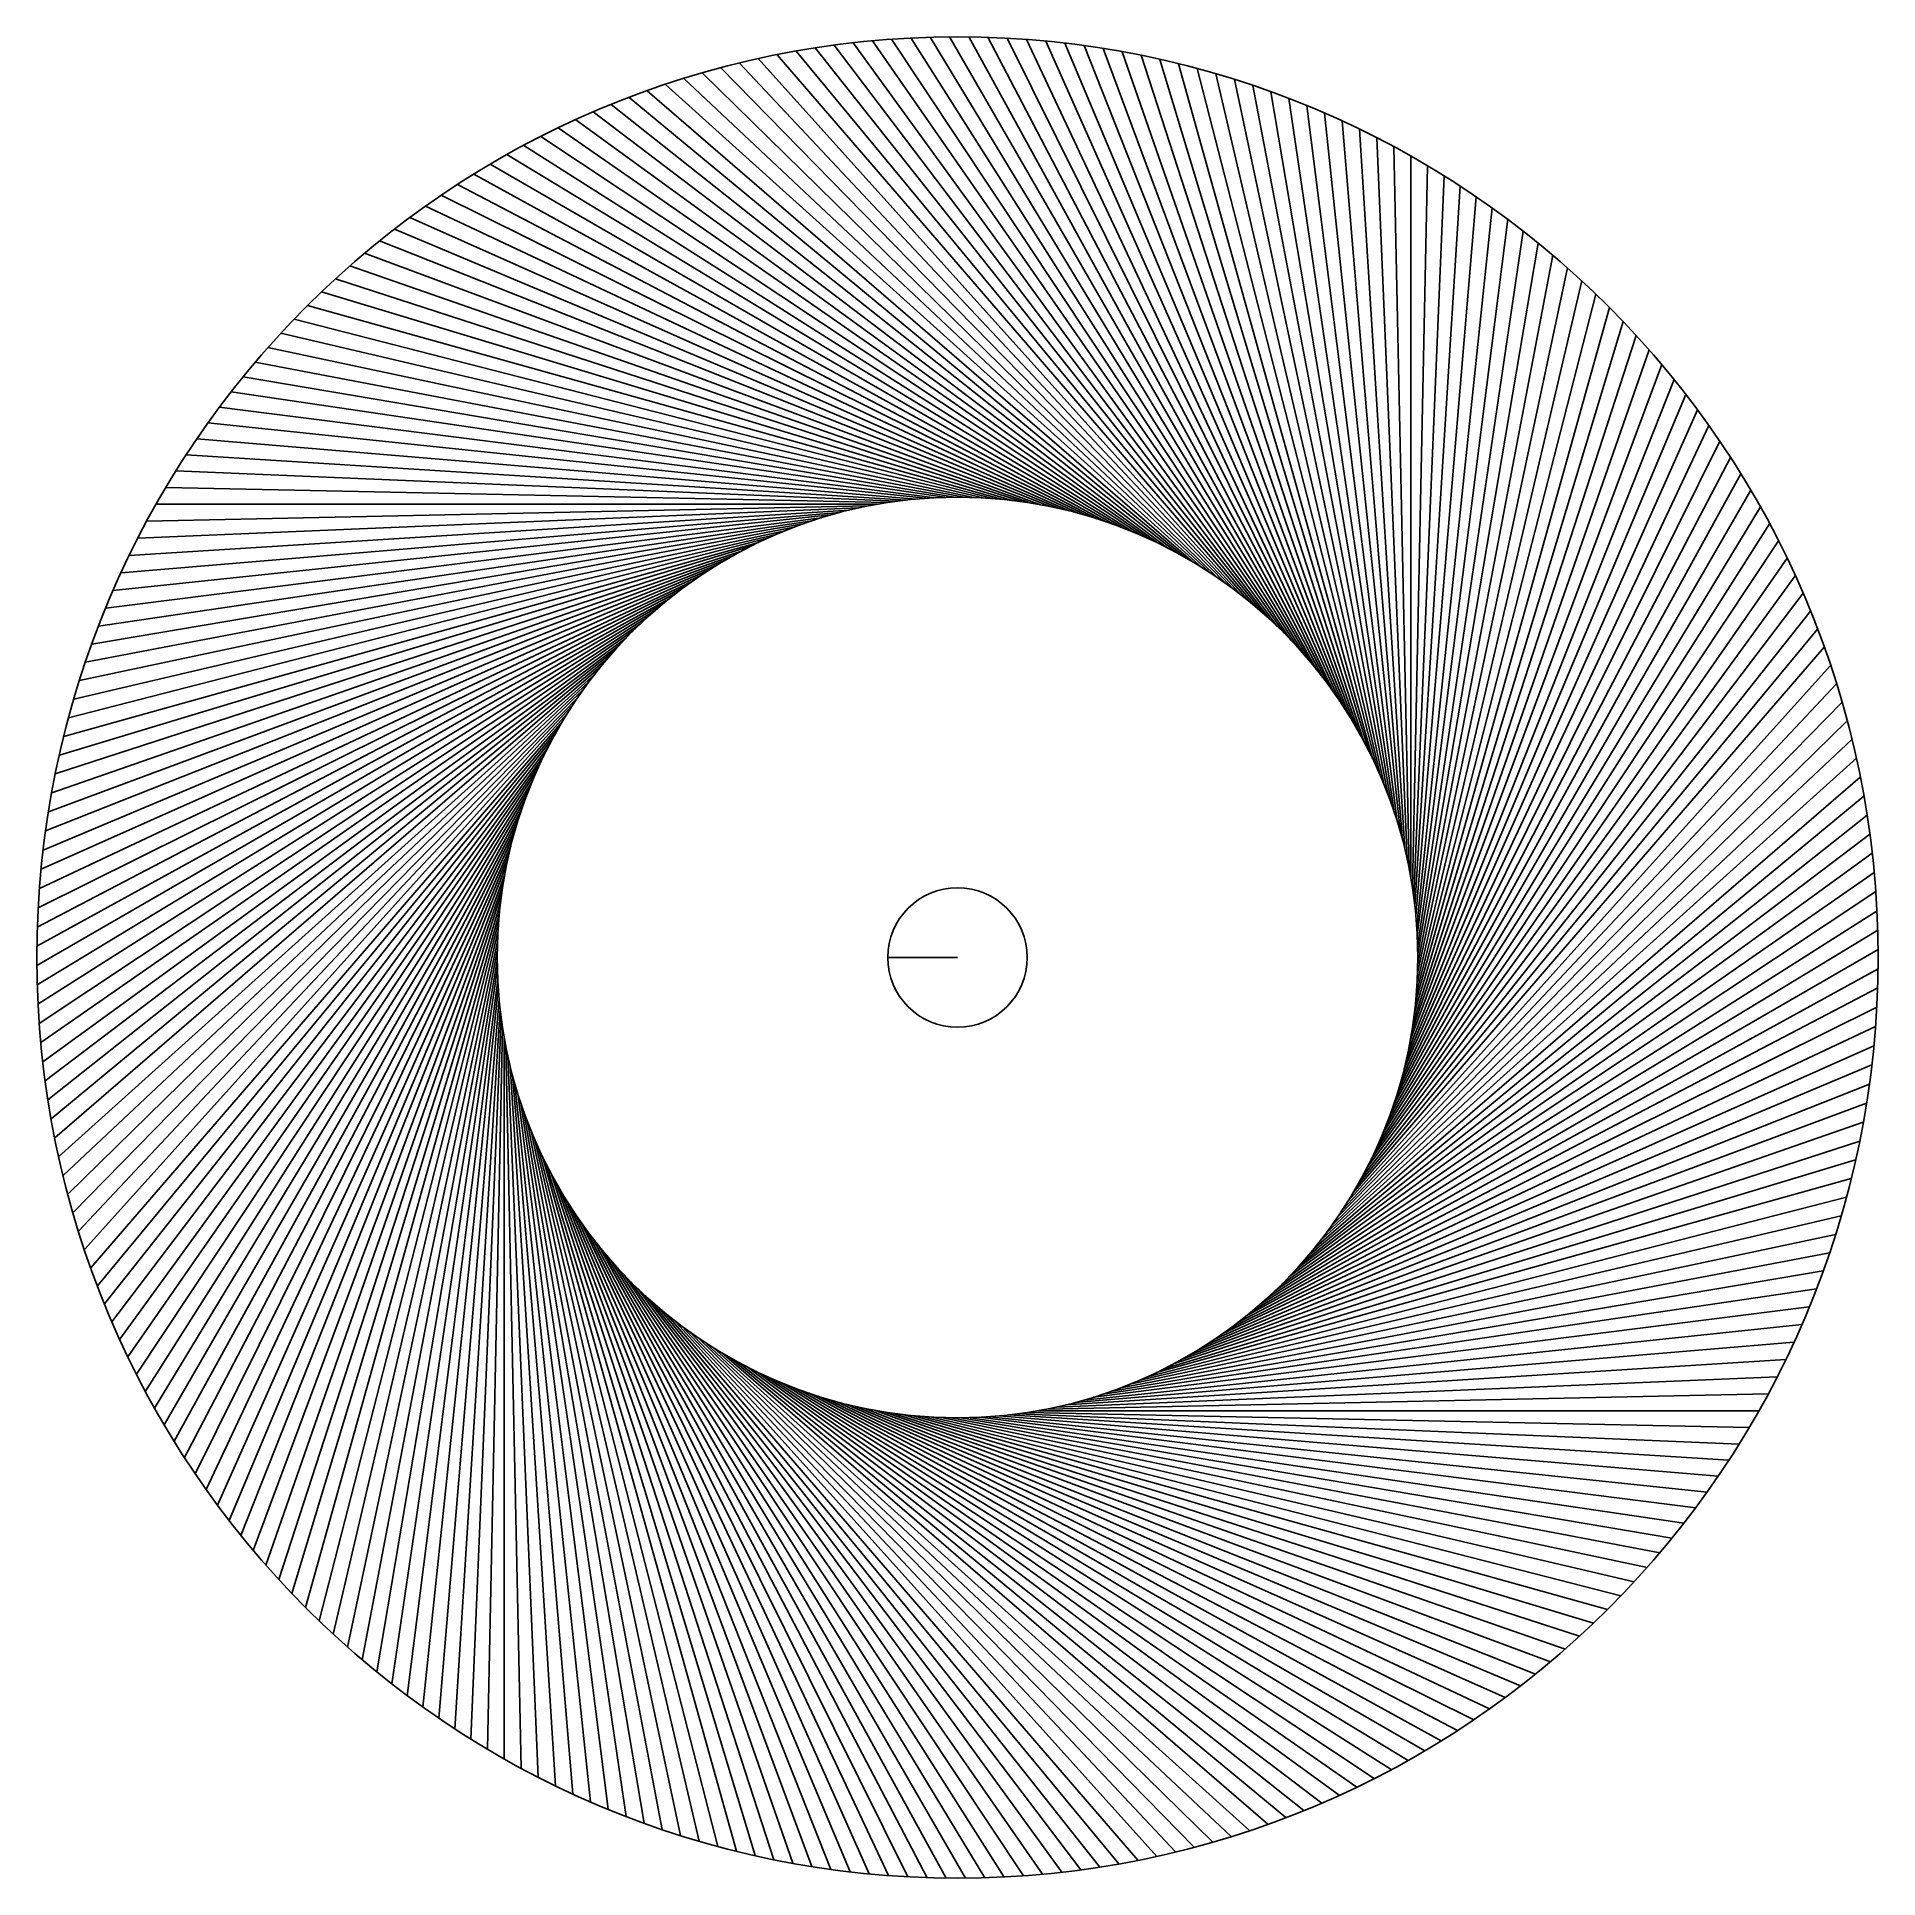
# Model space of a CAD drawing. Header units: millimetres. Extents: x -33 to 33, y -33 to 33.
import ezdxf

# ---------------------------------------------------------------- set-up
doc = ezdxf.new("R2010")
doc.units = ezdxf.units.MM

msp = doc.modelspace()

# ---------------------------------------------------------------- linework, layer by layer
for p, q in [((10.428, 12.787), (-6.467, 32.36)), ((10.694, 12.565), (-5.788, 32.488)), ((10.955, 12.339), (-5.106, 32.603)), ((11.211, 12.107), (-4.422, 32.702)), ((11.462, 11.869), (-3.736, 32.788)), ((11.708, 11.626), (-3.049, 32.859)), ((11.949, 11.379), (-2.36, 32.915)), ((12.185, 11.126), (-1.67, 32.958)), ((12.415, 10.868), (-0.98, 32.985)), ((12.64, 10.606), (-0.289, 32.999)), ((12.859, 10.339), (0.402, 32.998)), ((13.073, 10.067), (1.093, 32.982)), ((13.281, 9.791), (1.784, 32.952)), ((13.483, 9.511), (2.474, 32.907)), ((13.679, 9.227), (3.162, 32.848)), ((13.869, 8.938), (3.849, 32.775)), ((14.053, 8.646), (4.535, 32.687)), ((14.231, 8.35), (5.218, 32.585)), ((14.403, 8.05), (5.9, 32.468)), ((9.322, 13.614), (-9.152, 31.706)), ((9.605, 13.416), (-8.486, 31.89)), ((9.884, 13.212), (-7.816, 32.061)), ((10.158, 13.002), (-7.143, 32.218)), ((14.569, 7.746), (6.578, 32.338)), ((14.728, 7.439), (7.254, 32.193)), ((14.88, 7.129), (7.927, 32.034)), ((15.026, 6.816), (8.596, 31.861)), ((8.449, 14.173), (-11.125, 31.068)), ((8.744, 13.993), (-10.472, 31.294)), ((9.035, 13.807), (-9.814, 31.507)), ((15.166, 6.5), (9.261, 31.674)), ((15.299, 6.181), (9.923, 31.473)), ((15.425, 5.859), (10.58, 31.258)), ((15.544, 5.535), (11.232, 31.03)), ((7.848, 14.514), (-12.416, 30.575)), ((8.15, 14.347), (-11.773, 30.828)), ((15.656, 5.208), (11.879, 30.788)), ((15.762, 4.879), (12.521, 30.532)), ((6.921, 14.978), (-14.311, 29.735)), ((7.233, 14.83), (-13.686, 30.028)), ((7.542, 14.675), (-13.054, 30.308)), ((15.861, 4.548), (13.158, 30.263)), ((15.953, 4.215), (13.789, 29.981)), ((6.288, 15.255), (-15.544, 29.11)), ((6.606, 15.12), (-14.931, 29.429)), ((16.037, 3.88), (14.414, 29.686)), ((16.115, 3.543), (15.032, 29.377)), ((16.186, 3.205), (15.644, 29.056)), ((5.643, 15.505), (-16.749, 28.433)), ((5.967, 15.383), (-16.15, 28.778)), ((16.249, 2.865), (16.249, 28.722)), ((5.317, 15.62), (-17.341, 28.076)), ((16.306, 2.524), (16.847, 28.376)), ((16.355, 2.182), (17.438, 28.016)), ((4.659, 15.829), (-18.502, 27.326)), ((4.989, 15.728), (-17.925, 27.707)), ((16.397, 1.839), (18.021, 27.645)), ((16.432, 1.495), (18.596, 27.262)), ((3.992, 16.01), (-19.63, 26.527)), ((4.326, 15.923), (-19.07, 26.932)), ((16.46, 1.151), (19.163, 26.866)), ((16.48, 0.806), (19.721, 26.459)), ((3.656, 16.09), (-20.181, 26.11)), ((16.494, 0.461), (20.271, 26.04)), ((2.979, 16.229), (-21.257, 25.242)), ((3.318, 16.163), (-20.723, 25.682)), ((16.498, -0.23), (21.343, 25.169)), ((16.5, 0.115), (20.812, 25.61)), ((2.638, 16.288), (-21.781, 24.791)), ((16.49, -0.576), (21.866, 24.716)), ((1.954, 16.384), (-22.8, 23.857)), ((2.296, 16.339), (-22.295, 24.33)), ((16.451, -1.266), (22.882, 23.779)), ((16.474, -0.921), (22.379, 24.253)), ((1.61, 16.421), (-23.294, 23.375)), ((16.421, -1.61), (23.375, 23.294)), ((1.266, 16.451), (-23.779, 22.882)), ((16.384, -1.954), (23.857, 22.8)), ((0.576, 16.49), (-24.716, 21.866)), ((0.921, 16.474), (-24.253, 22.379)), ((16.288, -2.638), (24.791, 21.781)), ((16.339, -2.296), (24.33, 22.295)), ((0.23, 16.498), (-25.169, 21.343)), ((16.229, -2.979), (25.242, 21.257)), ((-0.115, 16.5), (-25.61, 20.812)), ((16.163, -3.318), (25.682, 20.723)), ((-0.461, 16.494), (-26.04, 20.271)), ((16.09, -3.656), (26.11, 20.181)), ((-1.151, 16.46), (-26.866, 19.163)), ((-0.806, 16.48), (-26.459, 19.721)), ((16.01, -3.992), (26.527, 19.63)), ((-1.495, 16.432), (-27.262, 18.596)), ((15.829, -4.659), (27.326, 18.502)), ((15.923, -4.326), (26.932, 19.07)), ((-1.839, 16.397), (-27.645, 18.021)), ((15.728, -4.989), (27.707, 17.925)), ((-2.182, 16.355), (-28.016, 17.438)), ((15.62, -5.317), (28.076, 17.341)), ((-2.524, 16.306), (-28.376, 16.847)), ((15.505, -5.643), (28.433, 16.749)), ((-4.548, 15.861), (-30.263, 13.158)), ((-4.215, 15.953), (-29.981, 13.789)), ((-3.88, 16.037), (-29.686, 14.414)), ((-3.543, 16.115), (-29.377, 15.032)), ((-3.205, 16.186), (-29.056, 15.644)), ((-2.865, 16.249), (-28.722, 16.249)), ((15.383, -5.967), (28.778, 16.15)), ((-6.181, 15.299), (-31.473, 9.923)), ((-5.859, 15.425), (-31.258, 10.58)), ((-5.535, 15.544), (-31.03, 11.232)), ((-5.208, 15.656), (-30.788, 11.879)), ((-4.879, 15.762), (-30.532, 12.521)), ((15.255, -6.288), (29.11, 15.544)), ((-7.746, 14.569), (-32.338, 6.578)), ((-7.439, 14.728), (-32.193, 7.254)), ((-7.129, 14.88), (-32.034, 7.927)), ((-6.816, 15.026), (-31.861, 8.596)), ((-6.5, 15.166), (-31.674, 9.261)), ((15.12, -6.606), (29.429, 14.931)), ((-8.938, 13.869), (-32.775, 3.849)), ((-8.646, 14.053), (-32.687, 4.535)), ((-8.35, 14.231), (-32.585, 5.218)), ((-8.05, 14.403), (-32.468, 5.9)), ((14.978, -6.921), (29.735, 14.311)), ((-9.791, 13.281), (-32.952, 1.784)), ((-9.511, 13.483), (-32.907, 2.474)), ((-9.227, 13.679), (-32.848, 3.162)), ((14.83, -7.233), (30.028, 13.686)), ((-10.606, 12.64), (-32.999, -0.289)), ((-10.339, 12.859), (-32.998, 0.402)), ((-10.067, 13.073), (-32.982, 1.093)), ((14.675, -7.542), (30.308, 13.054)), ((-10.868, 12.415), (-32.985, -0.98)), ((-11.126, 12.185), (-32.958, -1.67)), ((-11.379, 11.949), (-32.915, -2.36)), ((14.514, -7.848), (30.575, 12.416)), ((-11.626, 11.708), (-32.859, -3.049)), ((-11.869, 11.462), (-32.788, -3.736)), ((14.347, -8.15), (30.828, 11.773)), ((-12.107, 11.211), (-32.702, -4.422)), ((-12.339, 10.955), (-32.603, -5.106)), ((-12.565, 10.694), (-32.488, -5.788)), ((14.173, -8.449), (31.068, 11.125)), ((-12.787, 10.428), (-32.36, -6.467)), ((-13.002, 10.158), (-32.218, -7.143)), ((13.993, -8.744), (31.294, 10.472)), ((-13.212, 9.884), (-32.061, -7.816)), ((-13.416, 9.605), (-31.89, -8.486)), ((-13.614, 9.322), (-31.706, -9.152)), ((13.807, -9.035), (31.507, 9.814)), ((-13.807, 9.035), (-31.507, -9.814)), ((-13.993, 8.744), (-31.294, -10.472)), ((13.614, -9.322), (31.706, 9.152)), ((-14.173, 8.449), (-31.068, -11.125)), ((-14.347, 8.15), (-30.828, -11.773)), ((13.416, -9.605), (31.89, 8.486)), ((-14.514, 7.848), (-30.575, -12.416)), ((-14.675, 7.542), (-30.308, -13.054)), ((13.212, -9.884), (32.061, 7.816)), ((-14.83, 7.233), (-30.028, -13.686)), ((-14.978, 6.921), (-29.735, -14.311)), ((-15.12, 6.606), (-29.429, -14.931)), ((13.002, -10.158), (32.218, 7.143)), ((-15.255, 6.288), (-29.11, -15.544)), ((-15.383, 5.967), (-28.778, -16.15)), ((12.787, -10.428), (32.36, 6.467)), ((-15.505, 5.643), (-28.433, -16.749)), ((-15.62, 5.317), (-28.076, -17.341)), ((12.565, -10.694), (32.488, 5.788)), ((-15.728, 4.989), (-27.707, -17.925)), ((-15.829, 4.659), (-27.326, -18.502)), ((12.339, -10.955), (32.603, 5.106)), ((-15.923, 4.326), (-26.932, -19.07)), ((-16.01, 3.992), (-26.527, -19.63)), ((12.107, -11.211), (32.702, 4.422)), ((-16.09, 3.656), (-26.11, -20.181)), ((-16.163, 3.318), (-25.682, -20.723)), ((11.869, -11.462), (32.788, 3.736)), ((-16.229, 2.979), (-25.242, -21.257)), ((11.626, -11.708), (32.859, 3.049)), ((-16.288, 2.638), (-24.791, -21.781)), ((-16.339, 2.296), (-24.33, -22.295)), ((11.379, -11.949), (32.915, 2.36)), ((-16.384, 1.954), (-23.857, -22.8)), ((-16.421, 1.61), (-23.375, -23.294)), ((11.126, -12.185), (32.958, 1.67)), ((-16.451, 1.266), (-22.882, -23.779)), ((-16.474, 0.921), (-22.379, -24.253)), ((10.868, -12.415), (32.985, 0.98)), ((-16.49, 0.576), (-21.866, -24.716)), ((-16.498, 0.23), (-21.343, -25.169)), ((0, 0), (-2.5, 0)), ((10.606, -12.64), (32.999, 0.289)), ((-16.5, -0.115), (-20.812, -25.61)), ((-16.494, -0.461), (-20.271, -26.04)), ((10.339, -12.859), (32.998, -0.402)), ((-16.48, -0.806), (-19.721, -26.459)), ((-16.46, -1.151), (-19.163, -26.866)), ((10.067, -13.073), (32.982, -1.093)), ((-16.432, -1.495), (-18.596, -27.262)), ((-16.397, -1.839), (-18.021, -27.645)), ((9.791, -13.281), (32.952, -1.784)), ((-16.355, -2.182), (-17.438, -28.016)), ((-16.306, -2.524), (-16.847, -28.376)), ((9.511, -13.483), (32.907, -2.474)), ((-16.249, -2.865), (-16.249, -28.722)), ((-16.186, -3.205), (-15.644, -29.056)), ((9.227, -13.679), (32.848, -3.162)), ((-16.115, -3.543), (-15.032, -29.377)), ((-16.037, -3.88), (-14.414, -29.686)), ((8.938, -13.869), (32.775, -3.849)), ((-15.953, -4.215), (-13.789, -29.981)), ((-15.861, -4.548), (-13.158, -30.263)), ((8.646, -14.053), (32.687, -4.535)), ((-15.762, -4.879), (-12.521, -30.532)), ((-15.656, -5.208), (-11.879, -30.788)), ((8.35, -14.231), (32.585, -5.218)), ((-15.544, -5.535), (-11.232, -31.03)), ((-15.425, -5.859), (-10.58, -31.258)), ((8.05, -14.403), (32.468, -5.9)), ((-15.299, -6.181), (-9.923, -31.473)), ((-15.166, -6.5), (-9.261, -31.674)), ((7.746, -14.569), (32.338, -6.578)), ((-15.026, -6.816), (-8.596, -31.861)), ((-14.88, -7.129), (-7.927, -32.034)), ((7.439, -14.728), (32.193, -7.254)), ((-14.728, -7.439), (-7.254, -32.193)), ((-14.569, -7.746), (-6.578, -32.338)), ((-14.403, -8.05), (-5.9, -32.468)), ((-14.231, -8.35), (-5.218, -32.585)), ((7.129, -14.88), (32.034, -7.927)), ((-14.053, -8.646), (-4.535, -32.687)), ((-13.869, -8.938), (-3.849, -32.775)), ((-13.679, -9.227), (-3.162, -32.848)), ((6.816, -15.026), (31.861, -8.596)), ((-13.483, -9.511), (-2.474, -32.907)), ((-13.281, -9.791), (-1.784, -32.952)), ((6.5, -15.166), (31.674, -9.261)), ((-13.073, -10.067), (-1.093, -32.982)), ((-12.859, -10.339), (-0.402, -32.998)), ((6.181, -15.299), (31.473, -9.923)), ((-12.64, -10.606), (0.289, -32.999)), ((-12.415, -10.868), (0.98, -32.985)), ((-12.185, -11.126), (1.67, -32.958)), ((5.859, -15.425), (31.258, -10.58)), ((-11.949, -11.379), (2.36, -32.915)), ((-11.708, -11.626), (3.049, -32.859)), ((-11.462, -11.869), (3.736, -32.788)), ((5.208, -15.656), (30.788, -11.879)), ((5.535, -15.544), (31.03, -11.232)), ((-11.211, -12.107), (4.422, -32.702)), ((-10.955, -12.339), (5.106, -32.603)), ((4.879, -15.762), (30.532, -12.521)), ((-10.694, -12.565), (5.788, -32.488)), ((-10.428, -12.787), (6.467, -32.36)), ((-10.158, -13.002), (7.143, -32.218)), ((4.548, -15.861), (30.263, -13.158)), ((-9.884, -13.212), (7.816, -32.061)), ((-9.605, -13.416), (8.486, -31.89)), ((-9.322, -13.614), (9.152, -31.706)), ((-9.035, -13.807), (9.814, -31.507)), ((4.215, -15.953), (29.981, -13.789)), ((-8.744, -13.993), (10.472, -31.294)), ((-8.449, -14.173), (11.125, -31.068)), ((-8.15, -14.347), (11.773, -30.828)), ((-7.848, -14.514), (12.416, -30.575)), ((3.88, -16.037), (29.686, -14.414)), ((-7.542, -14.675), (13.054, -30.308)), ((-7.233, -14.83), (13.686, -30.028)), ((-6.921, -14.978), (14.311, -29.735)), ((-6.606, -15.12), (14.931, -29.429)), ((3.543, -16.115), (29.377, -15.032)), ((-6.288, -15.255), (15.544, -29.11)), ((-5.967, -15.383), (16.15, -28.778)), ((-5.643, -15.505), (16.749, -28.433)), ((-5.317, -15.62), (17.341, -28.076)), ((-4.989, -15.728), (17.925, -27.707)), ((-4.659, -15.829), (18.502, -27.326)), ((3.205, -16.186), (29.056, -15.644)), ((-4.326, -15.923), (19.07, -26.932)), ((-3.992, -16.01), (19.63, -26.527)), ((-3.656, -16.09), (20.181, -26.11)), ((-3.318, -16.163), (20.723, -25.682)), ((-2.979, -16.229), (21.257, -25.242)), ((-2.638, -16.288), (21.781, -24.791)), ((-2.296, -16.339), (22.295, -24.33)), ((-1.954, -16.384), (22.8, -23.857)), ((-1.61, -16.421), (23.294, -23.375)), ((-1.266, -16.451), (23.779, -22.882)), ((-0.921, -16.474), (24.253, -22.379)), ((-0.576, -16.49), (24.716, -21.866)), ((-0.23, -16.498), (25.169, -21.343)), ((0.115, -16.5), (25.61, -20.812)), ((0.461, -16.494), (26.04, -20.271)), ((0.806, -16.48), (26.459, -19.721)), ((1.151, -16.46), (26.866, -19.163)), ((1.495, -16.432), (27.262, -18.596)), ((1.839, -16.397), (27.645, -18.021)), ((2.182, -16.355), (28.016, -17.438)), ((2.524, -16.306), (28.376, -16.847)), ((2.865, -16.249), (28.722, -16.249))]:
    msp.add_line(p, q)
for radius in [33, 16.5, 2.5]:
    msp.add_circle((0, 0), radius)

doc.saveas('drawing.dxf')
